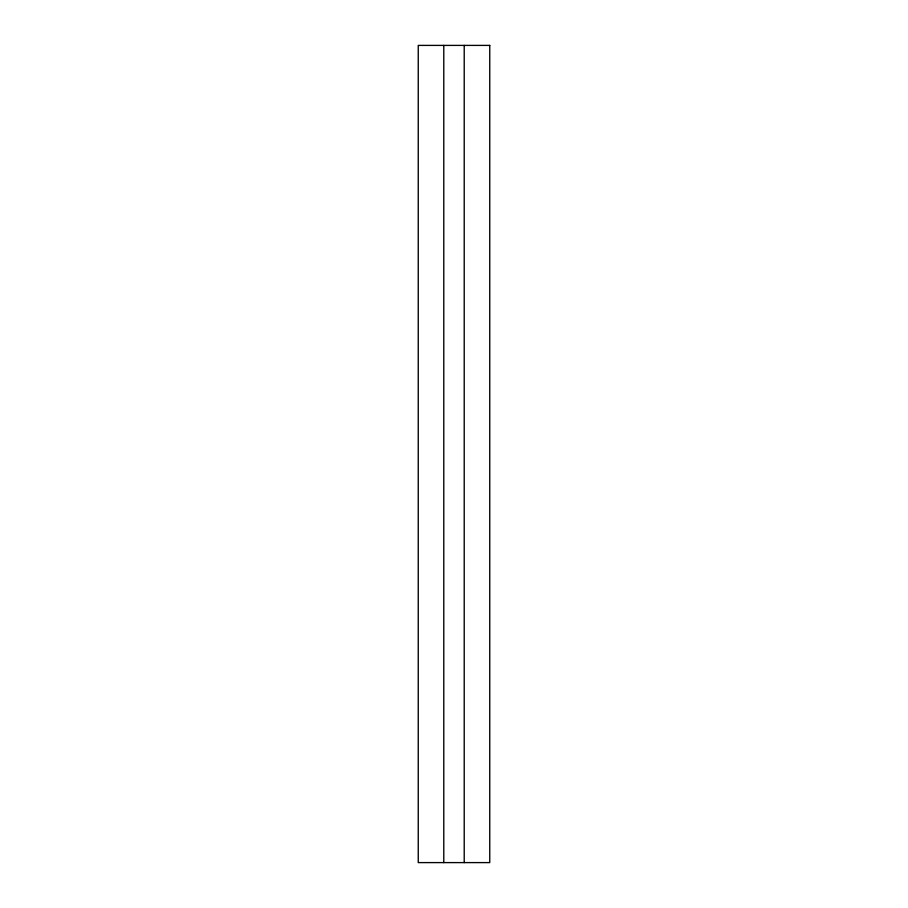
<?xml version="1.0" encoding="UTF-8"?>
<svg xmlns="http://www.w3.org/2000/svg" width="908" height="908" viewBox="0 0 908 908"><rect width="100%" height="100%" fill="white"/><g stroke="black" fill="none" stroke-linecap="round" stroke-linejoin="round"><path stroke-width="1.36" d="M464.215 45.4L464.215 862.6M443.785 45.4L443.785 862.6M489.752 45.4L418.248 45.4L418.248 862.6L489.752 862.6L489.752 45.4"/></g></svg>
